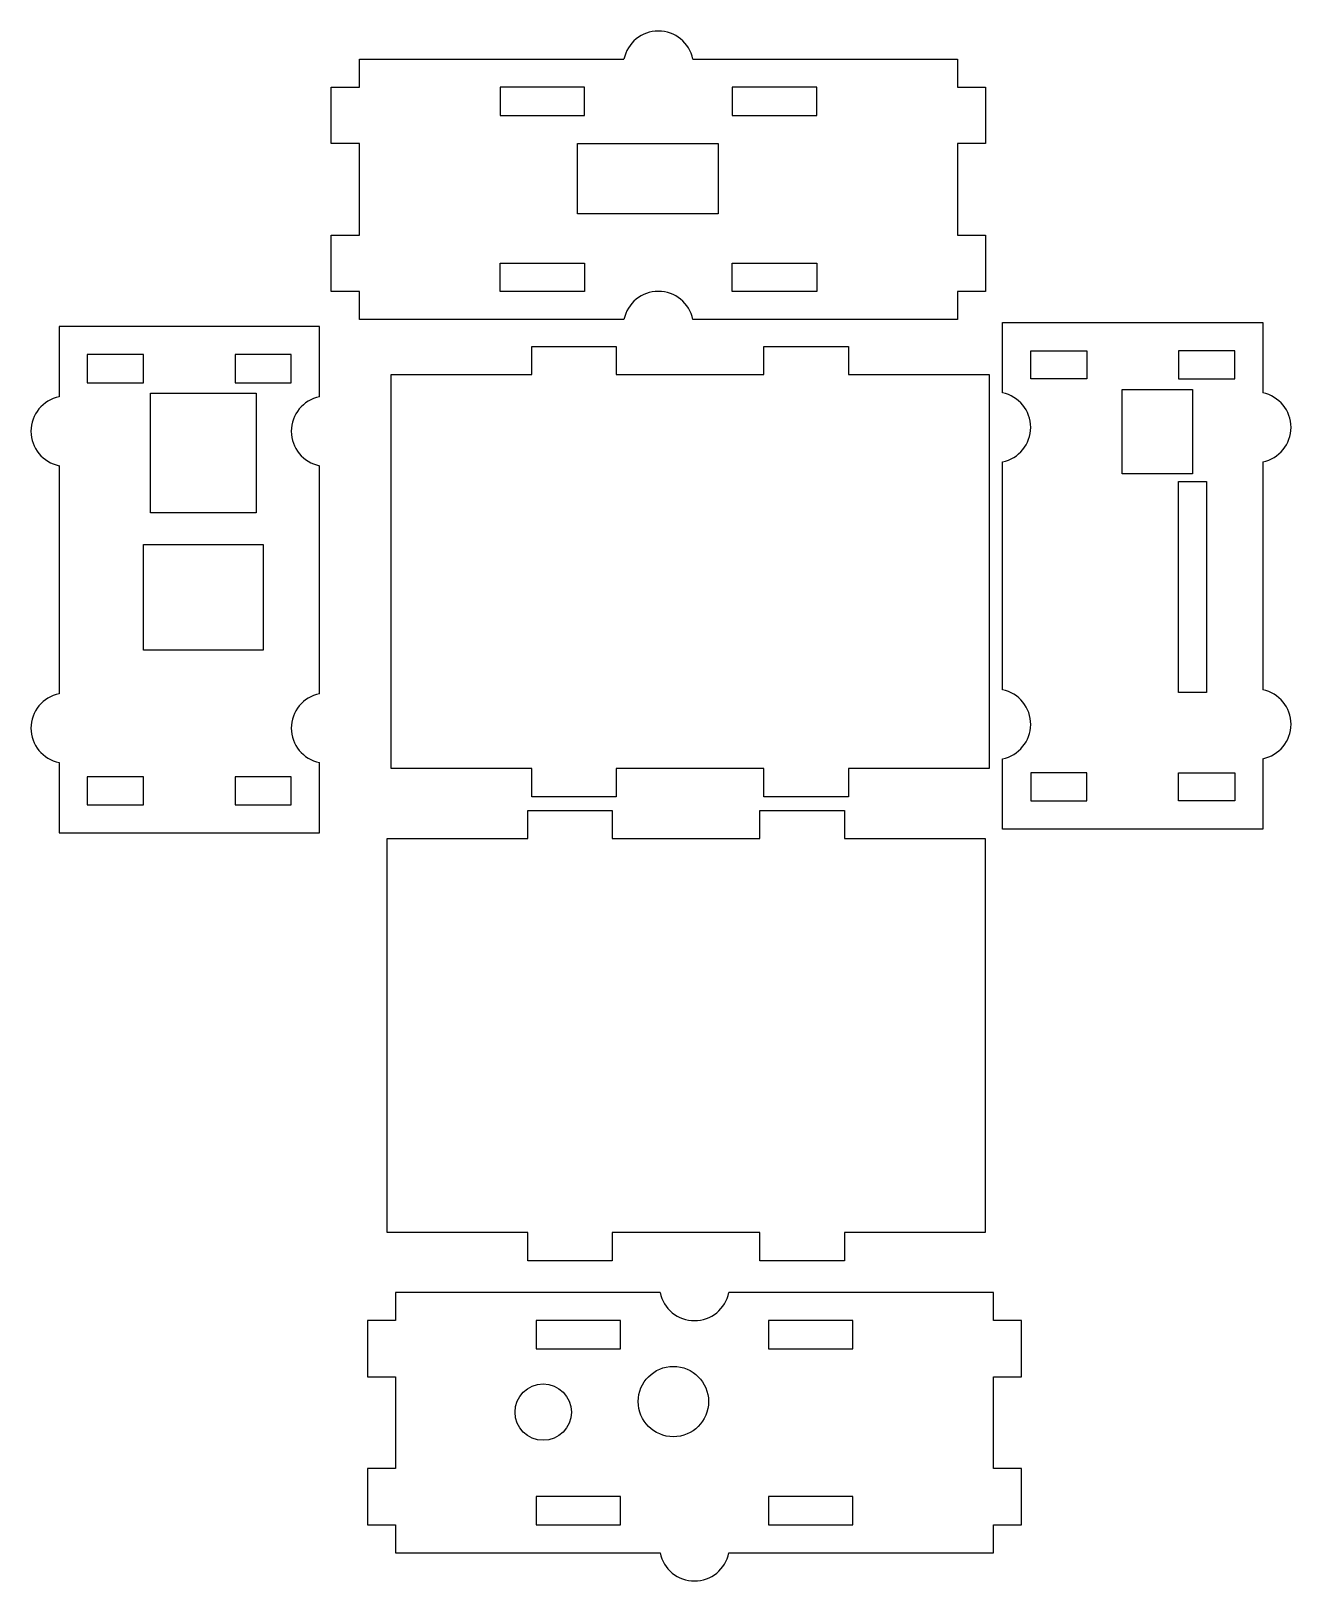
# Model space of a CAD drawing. Extents: x 112 to 291, y -69 to 151.
import ezdxf

# ---------------------------------------------------------------- set-up
doc = ezdxf.new("R2010")
doc.units = 0
doc.header["$MEASUREMENT"] = 0
doc.layers.add('MAKE2D$VISIBLE$LINES', color=178, linetype='CONTINUOUS')

msp = doc.modelspace()

# ---------------------------------------------------------------- linework, layer by layer
at = {"layer": 'MAKE2D$VISIBLE$LINES'}
for p, q in [((158.45, 142.86), (158.45, 146.86)), ((158.45, 146.86), (196.05, 146.86)), ((205.85, 146.86), (243.45, 146.86)), ((243.45, 146.86), (243.45, 142.86)), ((154.45, 134.86), (154.45, 142.86)), ((154.45, 142.86), (158.45, 142.86)), ((243.45, 142.86), (247.45, 142.86)), ((247.45, 142.86), (247.45, 134.86)), ((158.45, 134.86), (154.45, 134.86)), ((158.45, 121.86), (158.45, 134.86)), ((247.45, 134.86), (243.45, 134.86)), ((243.45, 134.86), (243.45, 121.86)), ((154.45, 113.86), (154.45, 121.86)), ((154.45, 121.86), (158.45, 121.86)), ((243.45, 121.86), (247.45, 121.86)), ((247.45, 121.86), (247.45, 113.86)), ((158.45, 113.86), (154.45, 113.86)), ((158.45, 109.86), (158.45, 113.86)), ((247.45, 113.86), (243.45, 113.86)), ((243.45, 113.86), (243.45, 109.86)), ((152.77, 108.88), (115.77, 108.88)), ((115.77, 108.88), (115.77, 98.88)), ((152.77, 98.88), (152.77, 108.88)), ((196.05, 109.86), (158.45, 109.86)), ((243.45, 109.86), (205.85, 109.86)), ((249.87, 99.43), (249.87, 109.43)), ((249.87, 109.43), (286.87, 109.43)), ((286.87, 109.43), (286.87, 99.43)), ((115.77, 89.09), (115.77, 56.68)), ((152.77, 56.68), (152.77, 89.09)), ((249.87, 57.23), (249.87, 89.64)), ((286.87, 89.64), (286.87, 57.23)), ((115.77, 46.88), (115.77, 36.88)), ((152.77, 36.88), (152.77, 46.88)), ((249.87, 37.43), (249.87, 47.43)), ((286.87, 47.43), (286.87, 37.43)), ((115.77, 36.88), (152.77, 36.88)), ((286.87, 37.43), (249.87, 37.43)), ((201.18, -28.43), (163.58, -28.43)), ((163.58, -28.43), (163.58, -32.43)), ((248.58, -28.43), (210.98, -28.43)), ((248.58, -32.43), (248.58, -28.43)), ((163.58, -32.43), (159.58, -32.43)), ((159.58, -32.43), (159.58, -40.43)), ((252.58, -32.43), (248.58, -32.43)), ((252.58, -40.43), (252.58, -32.43)), ((159.58, -40.43), (163.58, -40.43)), ((163.58, -40.43), (163.58, -53.43)), ((248.58, -40.43), (252.58, -40.43)), ((248.58, -53.43), (248.58, -40.43)), ((163.58, -53.43), (159.58, -53.43)), ((159.58, -53.43), (159.58, -61.43)), ((252.58, -53.43), (248.58, -53.43)), ((252.58, -61.43), (252.58, -53.43)), ((159.58, -61.43), (163.58, -61.43)), ((163.58, -61.43), (163.58, -65.43)), ((248.58, -65.43), (248.58, -61.43)), ((248.58, -61.43), (252.58, -61.43)), ((163.58, -65.43), (201.18, -65.43)), ((210.98, -65.43), (248.58, -65.43))]:
    msp.add_line(p, q, dxfattribs=at)
for points in [[(178.45, 142.86), (178.45, 138.86), (190.45, 138.86), (190.45, 142.86), (178.45, 142.86)], [(223.45, 138.86), (223.45, 142.86), (211.45, 142.86), (211.45, 138.86), (223.45, 138.86)], [(189.45, 133.86), (189.45, 134.86), (209.45, 134.86), (209.45, 124.86), (189.45, 124.86), (189.45, 133.86)], [(178.45, 113.86), (178.45, 117.86), (190.45, 117.86), (190.45, 113.86), (178.45, 113.86)], [(223.45, 117.86), (223.45, 113.86), (211.45, 113.86), (211.45, 117.86), (223.45, 117.86)], [(162.96, 102.04), (182.96, 102.04), (182.96, 106.04), (194.96, 106.04), (194.96, 102.04), (215.96, 102.04), (215.96, 106.04), (227.96, 106.04), (227.96, 102.04), (247.96, 102.04), (247.96, 46.04), (227.96, 46.04), (227.96, 42.04), (215.96, 42.04), (215.96, 46.04), (194.96, 46.04), (194.96, 42.04), (182.96, 42.04), (182.96, 46.04), (162.96, 46.04), (162.96, 102.04)], [(119.77, 104.88), (119.77, 100.88), (127.77, 100.88), (127.77, 104.88), (119.77, 104.88)], [(148.77, 104.88), (140.77, 104.88), (140.77, 100.88), (148.77, 100.88), (148.77, 104.88)], [(253.87, 101.43), (253.87, 105.43), (261.87, 105.43), (261.87, 101.43), (253.87, 101.43)], [(282.87, 101.43), (282.87, 105.43), (274.87, 105.43), (274.87, 101.43), (282.87, 101.43)], [(128.77, 82.38), (128.77, 99.38), (143.77, 99.38), (143.77, 82.38), (128.77, 82.38)], [(276.87, 99.93), (276.87, 87.93), (266.87, 87.93), (266.87, 99.93), (276.87, 99.93)], [(278.87, 86.83), (278.87, 56.83), (274.87, 56.83), (274.87, 86.83), (278.87, 86.83)], [(127.77, 62.88), (127.77, 77.88), (144.77, 77.88), (144.77, 62.88), (127.77, 62.88)], [(119.77, 44.88), (119.77, 40.88), (127.77, 40.88), (127.77, 44.88), (119.77, 44.88)], [(140.77, 40.88), (148.77, 40.88), (148.77, 44.88), (140.77, 44.88), (140.77, 40.88)], [(253.87, 41.43), (261.87, 41.43), (261.87, 45.43), (253.87, 45.43), (253.87, 41.43)], [(282.87, 41.43), (274.87, 41.43), (274.87, 45.43), (282.87, 45.43), (282.87, 41.43)], [(162.38, 36.08), (182.38, 36.08), (182.38, 40.08), (194.38, 40.08), (194.38, 36.08), (215.38, 36.08), (215.38, 40.08), (227.38, 40.08), (227.38, 36.08), (247.38, 36.08), (247.38, -19.92), (227.38, -19.92), (227.38, -23.92), (215.38, -23.92), (215.38, -19.92), (194.38, -19.92), (194.38, -23.92), (182.38, -23.92), (182.38, -19.92), (162.38, -19.92), (162.38, 36.08)], [(195.58, -36.43), (195.58, -32.43), (183.58, -32.43), (183.58, -36.43), (195.58, -36.43)], [(228.58, -36.43), (228.58, -32.43), (216.58, -32.43), (216.58, -36.43), (228.58, -36.43)], [(195.58, -61.43), (195.58, -57.43), (183.58, -57.43), (183.58, -61.43), (195.58, -61.43)], [(228.58, -61.43), (228.58, -57.43), (216.58, -57.43), (216.58, -61.43), (228.58, -61.43)]]:
    msp.add_lwpolyline(points, dxfattribs=at)
for centre, radius in [((203.08, -43.93), 5), ((184.58, -45.43), 4)]:
    msp.add_circle(centre, radius, dxfattribs=at)
for centre, start, end in [((200.95, 145.86), 11.537, 168.463), ((200.95, 108.86), 11.537, 168.463), ((248.87, 94.53), 281.537, 78.463), ((285.87, 94.53), 281.537, 78.463), ((116.77, 93.98), 101.537, 258.463), ((153.77, 93.98), 101.537, 258.463), ((116.77, 51.78), 101.537, 258.463), ((153.77, 51.78), 101.537, 258.463), ((248.87, 52.33), 359.458, 78.461), ((285.87, 52.33), 281.537, 78.463), ((248.87, 52.33), 281.5362, 359.4503), ((206.08, -27.43), 191.537, 348.463), ((206.08, -64.43), 191.537, 348.463)]:
    msp.add_arc(centre, 5, start, end, dxfattribs=at)

doc.saveas('drawing.dxf')
